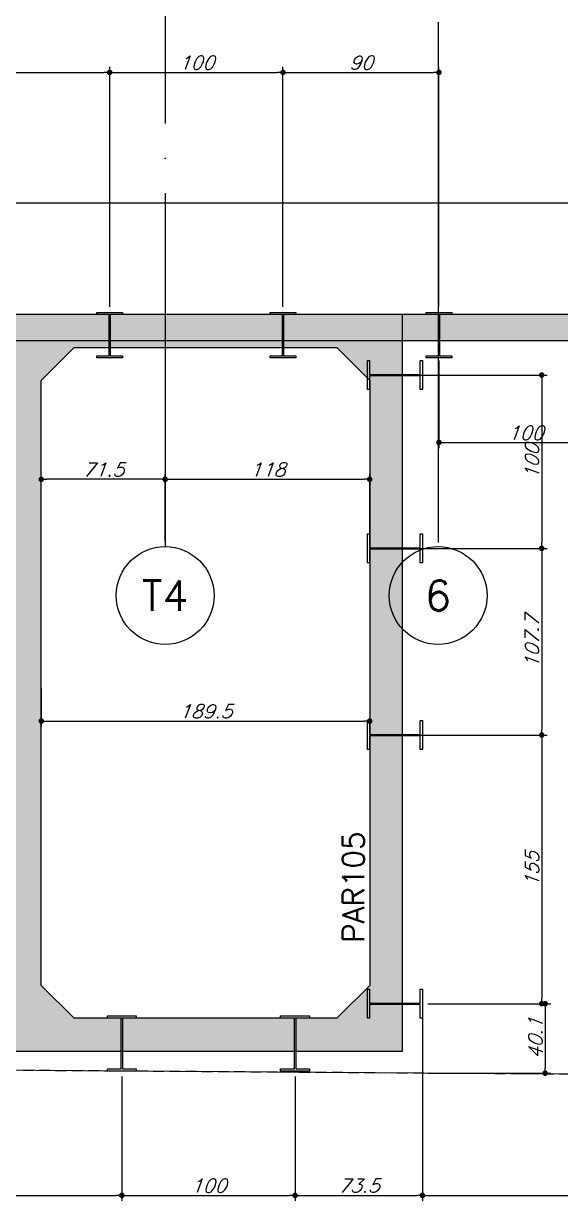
# Model space of a CAD drawing. Header units: millimetres. Extents: x -4281 to 5364, y -2128 to 2372.
# Drawn here: x 1046 to 1356, y -1462 to -782 of the extents above; entities that cross this region are included whole.
import ezdxf
from ezdxf.enums import TextEntityAlignment as Align

# ---------------------------------------------------------------- set-up
doc = ezdxf.new("R2010")
doc.units = ezdxf.units.MM
doc.header["$LTSCALE"] = 50
for name, pattern in [('CONTINUO', [0, 0]), ('DASHED', [0.75, 0.5, -0.25]), ('EIXO', [6.8, 6, -0.4, 0, -0.4])]:
    doc.linetypes.add(name, pattern=pattern)
doc.layers.add('A-DETL-MBND', color=5, linetype='Continuous', lineweight=9)
for name, color, linetype in [('F-COTAS', 106, 'Continuous'), ('F-COTAS_PM', 106, 'Continuous'), ('F-DIVISA', 6, 'Continuous'), ('F-EIXO', 12, 'EIXO'), ('F-PM_EST', 1, 'Continuous'), ('F-SOLIDO-EST', 252, 'Continuous'), ('F-SOLIDO-VIGAS', 252, 'Continuous'), ('F-TEXTO', 6, 'Continuous'), ('F-VIGAS', 3, 'Continuous'), ('F-VIGAS-NOME', 4, 'Continuous'), ('TG', 7, 'CONTINUO')]:
    doc.layers.add(name, color=color, linetype=linetype)
doc.styles.add('CP-TEXT-INCL', font='romans.shx', dxfattribs={"oblique": 20})
doc.styles.add('ROMANS', font='romans.shx')
doc.dimstyles.new('CP-COTAS-50', dxfattribs={"dimscale": 0.64, "dimtxt": 12.5, "dimasz": 5, "dimexe": 5, "dimexo": 5, "dimgap": 2.5, "dimtad": 1, "dimdec": 1, "dimdsep": 46, "dimtxsty": 'CP-TEXT-INCL', "dimblk1": 'DOT', "dimblk2": 'DOT', "dimsah": 1, "dimcen": 9, "dimclrd": 256, "dimclre": 256, "dimclrt": 256, "dimadec": 0, "dimazin": 0, "dimtfac": 1, "dimtdec": 1, "dimtmove": 2, "dimatfit": 3, "dimldrblk": 'DOT', "dimfxl": 0, "dimtolj": 1, "dimarcsym": 0})

# ---------------------------------------------------------------- blocks, each defined once
blk = doc.blocks.new('*U5')
at = {"layer": 'F-EIXO'}
blk.add_line((0, 0), (7197, 0), dxfattribs=at)
at = {"layer": 'F-TEXTO', "style": 'ROMANS'}
blk.add_attdef('EIXO', text='', height=17.5, dxfattribs=at).set_placement((-28.2072, 0), align=Align.MIDDLE_CENTER)
blk = doc.blocks.new('*U10')
at = {"layer": 'F-EIXO'}
blk.add_line((0, 0), (0, -2925), dxfattribs=at)
at = {"layer": 'F-TEXTO', "style": 'ROMANS'}
blk.add_attdef('EIXO', text='', height=17.5, rotation=360, dxfattribs=at).set_placement((0, 28.2072), align=Align.MIDDLE_CENTER)
blk = doc.blocks.new('*U9')
at = {"layer": 'F-EIXO'}
blk.add_line((0, 0), (0, -3023.4852), dxfattribs=at)
at = {"layer": 'F-TEXTO', "style": 'ROMANS'}
blk.add_attdef('EIXO', text='', height=17.5, rotation=360, dxfattribs=at).set_placement((0, 28.2072), align=Align.MIDDLE_CENTER)
blk = doc.blocks.new('A$C738E28E5')
at = {"layer": 'F-SOLIDO-EST'}
h = blk.add_hatch(color=256, dxfattribs=at)
h.dxf.hatch_style = 1
h.paths.add_polyline_path([(1781.58, -934.5), (3264.5, -934.5), (3264.5, -275.5), (3249.5, -275.5), (3249.5, -919.5), (1780.63, -919.5), (1544.38, -949.5), (760.5, -949.5), (760.5, -479.5), (645.5, -479.5), (645.5, -498.5), (745.5, -498.5), (745.5, -964.5), (1545.33, -964.5)])
blk = doc.blocks.new('A$C3CB31523')
at = {"layer": 'F-VIGAS'}
for points in [[(645.5, 4501.5), (745.5, 4501.5), (745.5, 4035.5), (1545.33, 4035.5), (1781.58, 4065.5), (3264.5, 4065.5), (3264.5, 4724.5)], [(3249.5, 4724.5), (3249.5, 4080.5), (1780.63, 4080.5), (1544.38, 4050.5), (760.5, 4050.5), (760.5, 4520.5), (645.5, 4520.5)]]:
    blk.add_lwpolyline(points, dxfattribs=at)
at = {"layer": 'F-SOLIDO-EST'}
blk.add_blockref('A$C738E28E5', (0, 5000), dxfattribs=at)
blk = doc.blocks.new('A$C2BEE19DA')
at = {"layer": 'F-SOLIDO-VIGAS', "linetype": 'Continuous'}
h = blk.add_hatch(color=256, dxfattribs=at)
h.dxf.hatch_style = 1
h.paths.add_polyline_path([(1246, -1336.5), (1227, -1355.5), (1075.5, -1355.5), (1056.5, -1336.5), (1056.5, -987.5), (1075.5, -968.5), (1227, -968.5), (1246, -987.5), (1246, -1374.5), (1265, -1374.5), (1265, -949.5), (1246, -949.5), (1056.5, -949.5), (1037.5, -949.5), (760.5, -949.5), (741.5, -949.5), (741.5, -1374.5), (760.5, -1374.5), (760.5, -987.5), (779.5, -968.5), (1018.5, -968.5), (1037.5, -987.5), (1037.5, -1336.5), (1018.5, -1355.5), (779.5, -1355.5), (760.5, -1336.5), (760.5, -1374.5), (1047, -1374.5), (1246, -1374.5)])
at = {"layer": 'F-VIGAS'}
for points in [[(1037.5, -949.5), (741.5, -949.5), (741.5, -1374.5), (1047, -1374.5)], [(1047, -949.5), (785.5, -949.5)], [(1056.5, -949.5), (1037.5, -949.5)], [(1225, -949.5), (1047, -949.5)], [(1047, -1374.5), (1265, -1374.5), (1265, -949.5), (1056.5, -949.5)], [(741.5, -968.5), (741.5, -1324.5)], [(785.5, -968.5), (1018.5, -968.5)], [(1075.5, -968.5), (1225, -968.5)], [(1265, -1324.5), (1265, -968.5)], [(760.5, -1324.5), (760.5, -987.5)], [(1037.5, -987.5), (1037.5, -1336.5)], [(1056.5, -1336.5), (1056.5, -987.5)], [(1018.5, -1355.5), (779.5, -1355.5)], [(1227, -1355.5), (1075.5, -1355.5)], [(760.5, -1374.5), (1047, -1374.5)], [(1047, -1374.5), (1246, -1374.5)]]:
    blk.add_lwpolyline(points, dxfattribs=at)
for points in [[(760.5, -1336.5), (760.5, -987.5), (779.5, -968.5), (1018.5, -968.5), (1037.5, -987.5), (1037.5, -1336.5), (1018.5, -1355.5), (779.5, -1355.5)], [(1246, -1336.5), (1227, -1355.5), (1075.5, -1355.5), (1056.5, -1336.5), (1056.5, -987.5), (1075.5, -968.5), (1227, -968.5), (1246, -987.5)]]:
    blk.add_lwpolyline(points, close=True, dxfattribs=at)
at = {"layer": 'F-VIGAS-NOME', "linetype": 'Continuous', "style": 'ROMANS'}
for s, p in [('PAR101', (798, -946.375)), ('PAR102', (773, -1352.375))]:
    blk.add_text(s, height=12.5, dxfattribs=at).set_placement(p)
for s, p in [('PAR103', (738.375, -1312)), ('PAR105', (1242.875, -1312)), ('PAR104', (1034.375, -1343))]:
    blk.add_text(s, height=12.5, rotation=90, dxfattribs=at).set_placement(p)
blk = doc.blocks.new('_DOT')
at = {"color": 0, "linetype": 'ByBlock'}
blk.add_line((-0.5, 0), (-1, 0), dxfattribs=at)
at = {"color": 0, "linetype": 'ByBlock', "const_width": 0.5}
blk.add_lwpolyline([(-0.25, 0, 1), (0.25, 0, 1)], format="xyb", close=True, dxfattribs=at)
blk = doc.blocks.new('*D250')
at = {"layer": 'DEFPOINTS', "color": 0, "transparency": 16777216}
for p in [(0, -885), (3166.94, -885), (3175.19, -919.5)]:
    blk.add_point(p, dxfattribs=at)
at = {"layer": 'F-COTAS', "lineweight": -2, "transparency": 16777216}
for p, q in [((3.2, -885), (3170.14, -885)), ((3166.94, -916.3), (3166.94, -888.2)), ((3171.99, -919.5), (3163.74, -919.5))]:
    blk.add_line(p, q, dxfattribs=at)
at = {"layer": 'F-COTAS', "lineweight": -2, "transparency": 16777216, "xscale": 3.2, "yscale": 3.2, "zscale": 3.2}
for p, rotation in [((3166.94, -885), 90), ((3166.94, -919.5), 270)]:
    blk.add_blockref('_DOT', p, dxfattribs=dict(at, rotation=rotation))
at = {"layer": 'F-COTAS', "transparency": 16777216, "insert": (3161.34, -902.25), "char_height": 8, "attachment_point": 5, "rotation": 90, "style": 'CP-TEXT-INCL'}
blk.add_mtext('\\A1;34.5', dxfattribs=at)
blk = doc.blocks.new('*D252')
at = {"layer": 'DEFPOINTS', "color": 0, "transparency": 16777216}
for p in [(0, -885), (1528.06, -885), (1544.38, -949.5)]:
    blk.add_point(p, dxfattribs=at)
at = {"layer": 'F-COTAS', "lineweight": -2, "transparency": 16777216}
for p, q in [((3.2, -885), (1531.26, -885)), ((1528.06, -946.3), (1528.06, -888.2)), ((1541.18, -949.5), (1524.86, -949.5))]:
    blk.add_line(p, q, dxfattribs=at)
at = {"layer": 'F-COTAS', "lineweight": -2, "transparency": 16777216, "xscale": 3.2, "yscale": 3.2, "zscale": 3.2}
for p, rotation in [((1528.06, -885), 90), ((1528.06, -949.5), 270)]:
    blk.add_blockref('_DOT', p, dxfattribs=dict(at, rotation=rotation))
at = {"layer": 'F-COTAS', "transparency": 16777216, "insert": (1522.46, -917.25), "char_height": 8, "attachment_point": 5, "rotation": 90, "style": 'CP-TEXT-INCL'}
blk.add_mtext('\\A1;64.5', dxfattribs=at)
blk = doc.blocks.new('*D280')
at = {"layer": 'DEFPOINTS', "color": 0, "transparency": 16777216}
for p in [(1056.5, -1044.58), (1056.5, -1083.64), (1128, -1083.64)]:
    blk.add_point(p, dxfattribs=at)
at = {"layer": 'F-COTAS', "lineweight": -2, "transparency": 16777216}
for p, q in [((1056.5, -1080.44), (1056.5, -1041.38)), ((1124.8, -1044.58), (1059.7, -1044.58)), ((1128, -1080.44), (1128, -1041.38))]:
    blk.add_line(p, q, dxfattribs=at)
at = {"layer": 'F-COTAS', "lineweight": -2, "transparency": 16777216, "xscale": 3.2, "yscale": 3.2, "zscale": 3.2, "rotation": 180}
blk.add_blockref('_DOT', (1056.5, -1044.58), dxfattribs=at)
at = {"layer": 'F-COTAS', "lineweight": -2, "transparency": 16777216, "xscale": 3.2, "yscale": 3.2, "zscale": 3.2}
blk.add_blockref('_DOT', (1128, -1044.58), dxfattribs=at)
at = {"layer": 'F-COTAS', "transparency": 16777216, "insert": (1092.25, -1038.98), "char_height": 8, "attachment_point": 5, "style": 'CP-TEXT-INCL'}
blk.add_mtext('\\A1;71.5', dxfattribs=at)
blk = doc.blocks.new('*D281')
at = {"layer": 'DEFPOINTS', "color": 0, "transparency": 16777216}
for p in [(1246, -1044.58), (1128, -1079.64), (1246, -1079.64)]:
    blk.add_point(p, dxfattribs=at)
at = {"layer": 'F-COTAS', "lineweight": -2, "transparency": 16777216}
for p, q in [((1128, -1076.44), (1128, -1041.38)), ((1131.2, -1044.58), (1242.8, -1044.58)), ((1246, -1076.44), (1246, -1041.38))]:
    blk.add_line(p, q, dxfattribs=at)
at = {"layer": 'F-COTAS', "lineweight": -2, "transparency": 16777216, "xscale": 3.2, "yscale": 3.2, "zscale": 3.2, "rotation": 180}
blk.add_blockref('_DOT', (1128, -1044.58), dxfattribs=at)
at = {"layer": 'F-COTAS', "lineweight": -2, "transparency": 16777216, "xscale": 3.2, "yscale": 3.2, "zscale": 3.2}
blk.add_blockref('_DOT', (1246, -1044.58), dxfattribs=at)
at = {"layer": 'F-COTAS', "transparency": 16777216, "insert": (1187, -1038.98), "char_height": 8, "attachment_point": 5, "style": 'CP-TEXT-INCL'}
blk.add_mtext('\\A1;118', dxfattribs=at)
blk = doc.blocks.new('*D284')
at = {"layer": 'DEFPOINTS', "color": 0, "transparency": 16777216}
for p in [(1056.5, -1162), (1246, -1162), (1246, -1184.03)]:
    blk.add_point(p, dxfattribs=at)
at = {"layer": 'F-COTAS', "lineweight": -2, "transparency": 16777216}
for p, q in [((1056.5, -1165.2), (1056.5, -1187.23)), ((1246, -1165.2), (1246, -1187.23)), ((1059.7, -1184.03), (1242.8, -1184.03))]:
    blk.add_line(p, q, dxfattribs=at)
at = {"layer": 'F-COTAS', "lineweight": -2, "transparency": 16777216, "xscale": 3.2, "yscale": 3.2, "zscale": 3.2, "rotation": 180}
blk.add_blockref('_DOT', (1056.5, -1184.03), dxfattribs=at)
at = {"layer": 'F-COTAS', "lineweight": -2, "transparency": 16777216, "xscale": 3.2, "yscale": 3.2, "zscale": 3.2}
blk.add_blockref('_DOT', (1246, -1184.03), dxfattribs=at)
at = {"layer": 'F-COTAS', "transparency": 16777216, "insert": (1151.25, -1178.43), "char_height": 8, "attachment_point": 5, "style": 'CP-TEXT-INCL'}
blk.add_mtext('\\A1;189.5', dxfattribs=at)
blk = doc.blocks.new('Pilares W Gerdau - W250X38_5-1257443-Térreo')
at = {"layer": 'F-PM_EST'}
for p, q in [((-7.35, 11.98), (-7.35, 13.1)), ((-7.35, 13.1), (7.35, 13.1)), ((-7.35, 13.1), (7.35, 13.1)), ((-7.35, 11.98), (-7.35, 13.1)), ((-0.33, 11.98), (-7.35, 11.98)), ((-0.33, 11.98), (-7.35, 11.98)), ((-0.33, -11.98), (-0.33, 11.98)), ((-0.33, -11.98), (-0.33, 11.98)), ((7.35, 11.98), (0.33, 11.98)), ((0.33, 11.98), (0.33, -11.98)), ((0.33, 11.98), (0.33, -11.98)), ((7.35, 11.98), (0.33, 11.98)), ((7.35, 13.1), (7.35, 11.98)), ((7.35, 13.1), (7.35, 11.98)), ((-7.35, -13.1), (-7.35, -11.98)), ((-7.35, -11.98), (-0.33, -11.98)), ((-7.35, -11.98), (-0.33, -11.98)), ((-7.35, -13.1), (-7.35, -11.98)), ((7.35, -13.1), (-7.35, -13.1)), ((7.35, -13.1), (-7.35, -13.1)), ((0.33, -11.98), (7.35, -11.98)), ((0.33, -11.98), (7.35, -11.98)), ((7.35, -11.98), (7.35, -13.1)), ((7.35, -11.98), (7.35, -13.1))]:
    blk.add_line(p, q, dxfattribs=at)
blk = doc.blocks.new('Pilares W Gerdau - W310X52-689467-Térreo')
at = {"layer": 'F-PM_EST'}
for p, q in [((-8.35, 14.58), (-8.35, 15.9)), ((-8.35, 15.9), (8.35, 15.9)), ((-8.35, 15.9), (8.35, 15.9)), ((-8.35, 14.58), (-8.35, 15.9)), ((-0.381, 14.58), (-8.35, 14.58)), ((-0.381, 14.58), (-8.35, 14.58)), ((-0.381, -14.58), (-0.381, 14.58)), ((-0.381, -14.58), (-0.381, 14.58)), ((8.35, 14.58), (0.381, 14.58)), ((0.381, 14.58), (0.381, -14.58)), ((0.381, 14.58), (0.381, -14.58)), ((8.35, 14.58), (0.381, 14.58)), ((8.35, 15.9), (8.35, 14.58)), ((8.35, 15.9), (8.35, 14.58)), ((-8.35, -15.9), (-8.35, -14.58)), ((-8.35, -14.58), (-0.381, -14.58)), ((-8.35, -14.58), (-0.381, -14.58)), ((-8.35, -15.9), (-8.35, -14.58)), ((8.35, -15.9), (-8.35, -15.9)), ((8.35, -15.9), (-8.35, -15.9)), ((0.381, -14.58), (8.35, -14.58)), ((0.381, -14.58), (8.35, -14.58)), ((8.35, -14.58), (8.35, -15.9)), ((8.35, -14.58), (8.35, -15.9))]:
    blk.add_line(p, q, dxfattribs=at)
blk = doc.blocks.new('*D386')
at = {"layer": 'DEFPOINTS', "color": 0, "transparency": 16777216}
for p in [(1285.97, -972.81), (1385.97, -974.51), (1385.97, -1023.33)]:
    blk.add_point(p, dxfattribs=at)
at = {"layer": 'F-COTAS_PM', "lineweight": -2, "transparency": 16777216}
for p, q in [((1285.97, -976.01), (1285.97, -1026.53)), ((1385.97, -977.71), (1385.97, -1026.53)), ((1289.17, -1023.33), (1382.77, -1023.33))]:
    blk.add_line(p, q, dxfattribs=at)
at = {"layer": 'F-COTAS_PM', "lineweight": -2, "transparency": 16777216, "xscale": 3.2, "yscale": 3.2, "zscale": 3.2, "rotation": 180}
blk.add_blockref('_DOT', (1285.97, -1023.33), dxfattribs=at)
at = {"layer": 'F-COTAS_PM', "lineweight": -2, "transparency": 16777216, "xscale": 3.2, "yscale": 3.2, "zscale": 3.2}
blk.add_blockref('_DOT', (1385.97, -1023.33), dxfattribs=at)
at = {"layer": 'F-COTAS_PM', "transparency": 16777216, "insert": (1335.97, -1017.73), "char_height": 8, "attachment_point": 5, "style": 'CP-TEXT-INCL'}
blk.add_mtext('\\A1;100', dxfattribs=at)
blk = doc.blocks.new('*D397')
at = {"layer": 'DEFPOINTS', "color": 0, "transparency": 16777216}
for p in [(952.97, -1385.91), (1102.97, -1385.91), (1102.97, -1457.66)]:
    blk.add_point(p, dxfattribs=at)
at = {"layer": 'F-COTAS_PM', "lineweight": -2, "transparency": 16777216}
for p, q in [((952.97, -1389.11), (952.97, -1460.86)), ((1102.97, -1389.11), (1102.97, -1460.86)), ((956.17, -1457.66), (1099.77, -1457.66))]:
    blk.add_line(p, q, dxfattribs=at)
at = {"layer": 'F-COTAS_PM', "lineweight": -2, "transparency": 16777216, "xscale": 3.2, "yscale": 3.2, "zscale": 3.2, "rotation": 180}
blk.add_blockref('_DOT', (952.97, -1457.66), dxfattribs=at)
at = {"layer": 'F-COTAS_PM', "lineweight": -2, "transparency": 16777216, "xscale": 3.2, "yscale": 3.2, "zscale": 3.2}
blk.add_blockref('_DOT', (1102.97, -1457.66), dxfattribs=at)
at = {"layer": 'F-COTAS_PM', "transparency": 16777216, "insert": (1027.97, -1452.06), "char_height": 8, "attachment_point": 5, "style": 'CP-TEXT-INCL'}
blk.add_mtext('\\A1;150', dxfattribs=at)
blk = doc.blocks.new('*D398')
at = {"layer": 'DEFPOINTS', "color": 0, "transparency": 16777216}
for p in [(1102.97, -1385.91), (1202.97, -1385.91), (1202.97, -1457.66)]:
    blk.add_point(p, dxfattribs=at)
at = {"layer": 'F-COTAS_PM', "lineweight": -2, "transparency": 16777216}
for p, q in [((1102.97, -1389.11), (1102.97, -1460.86)), ((1202.97, -1389.11), (1202.97, -1460.86)), ((1106.17, -1457.66), (1199.77, -1457.66))]:
    blk.add_line(p, q, dxfattribs=at)
at = {"layer": 'F-COTAS_PM', "lineweight": -2, "transparency": 16777216, "xscale": 3.2, "yscale": 3.2, "zscale": 3.2, "rotation": 180}
blk.add_blockref('_DOT', (1102.97, -1457.66), dxfattribs=at)
at = {"layer": 'F-COTAS_PM', "lineweight": -2, "transparency": 16777216, "xscale": 3.2, "yscale": 3.2, "zscale": 3.2}
blk.add_blockref('_DOT', (1202.97, -1457.66), dxfattribs=at)
at = {"layer": 'F-COTAS_PM', "transparency": 16777216, "insert": (1152.97, -1452.06), "char_height": 8, "attachment_point": 5, "style": 'CP-TEXT-INCL'}
blk.add_mtext('\\A1;100', dxfattribs=at)
blk = doc.blocks.new('*D399')
at = {"layer": 'DEFPOINTS', "color": 0, "transparency": 16777216}
for p in [(1244.65, -984.42), (1244.65, -1084.42), (1345.29, -1084.42)]:
    blk.add_point(p, dxfattribs=at)
at = {"layer": 'F-COTAS_PM', "lineweight": -2, "transparency": 16777216}
for p, q in [((1247.85, -984.42), (1348.49, -984.42)), ((1345.29, -987.62), (1345.29, -1081.22)), ((1247.85, -1084.42), (1348.49, -1084.42))]:
    blk.add_line(p, q, dxfattribs=at)
at = {"layer": 'F-COTAS_PM', "lineweight": -2, "transparency": 16777216, "xscale": 3.2, "yscale": 3.2, "zscale": 3.2}
for p, rotation in [((1345.29, -984.42), 90), ((1345.29, -1084.42), 270)]:
    blk.add_blockref('_DOT', p, dxfattribs=dict(at, rotation=rotation))
at = {"layer": 'F-COTAS_PM', "transparency": 16777216, "insert": (1339.69, -1034.42), "char_height": 8, "attachment_point": 5, "rotation": 90, "style": 'CP-TEXT-INCL'}
blk.add_mtext('\\A1;100', dxfattribs=at)
blk = doc.blocks.new('*D400')
at = {"layer": 'DEFPOINTS', "color": 0, "transparency": 16777216}
for p in [(1244.65, -1084.42), (1244.65, -1192.08), (1345.29, -1192.08)]:
    blk.add_point(p, dxfattribs=at)
at = {"layer": 'F-COTAS_PM', "lineweight": -2, "transparency": 16777216}
for p, q in [((1247.85, -1084.42), (1348.49, -1084.42)), ((1345.29, -1087.62), (1345.29, -1188.88)), ((1247.85, -1192.08), (1348.49, -1192.08))]:
    blk.add_line(p, q, dxfattribs=at)
at = {"layer": 'F-COTAS_PM', "lineweight": -2, "transparency": 16777216, "xscale": 3.2, "yscale": 3.2, "zscale": 3.2}
for p, rotation in [((1345.29, -1084.42), 90), ((1345.29, -1192.08), 270)]:
    blk.add_blockref('_DOT', p, dxfattribs=dict(at, rotation=rotation))
at = {"layer": 'F-COTAS_PM', "transparency": 16777216, "insert": (1339.69, -1138.25), "char_height": 8, "attachment_point": 5, "rotation": 90, "style": 'CP-TEXT-INCL'}
blk.add_mtext('\\A1;107.7', dxfattribs=at)
blk = doc.blocks.new('*D401')
at = {"layer": 'DEFPOINTS', "color": 0, "transparency": 16777216}
for p in [(1095.97, -809.83), (945.97, -948.31), (1095.97, -948.31)]:
    blk.add_point(p, dxfattribs=at)
at = {"layer": 'F-COTAS_PM', "lineweight": -2, "transparency": 16777216}
for p, q in [((945.97, -945.11), (945.97, -806.63)), ((1095.97, -945.11), (1095.97, -806.63)), ((949.17, -809.83), (1092.77, -809.83))]:
    blk.add_line(p, q, dxfattribs=at)
at = {"layer": 'F-COTAS_PM', "lineweight": -2, "transparency": 16777216, "xscale": 3.2, "yscale": 3.2, "zscale": 3.2, "rotation": 180}
blk.add_blockref('_DOT', (945.97, -809.83), dxfattribs=at)
at = {"layer": 'F-COTAS_PM', "lineweight": -2, "transparency": 16777216, "xscale": 3.2, "yscale": 3.2, "zscale": 3.2}
blk.add_blockref('_DOT', (1095.97, -809.83), dxfattribs=at)
at = {"layer": 'F-COTAS_PM', "transparency": 16777216, "insert": (1020.97, -804.23), "char_height": 8, "attachment_point": 5, "style": 'CP-TEXT-INCL'}
blk.add_mtext('\\A1;150', dxfattribs=at)
blk = doc.blocks.new('*D402')
at = {"layer": 'DEFPOINTS', "color": 0, "transparency": 16777216}
for p in [(1195.97, -809.83), (1095.97, -948.31), (1195.97, -948.31)]:
    blk.add_point(p, dxfattribs=at)
at = {"layer": 'F-COTAS_PM', "lineweight": -2, "transparency": 16777216}
for p, q in [((1095.97, -945.11), (1095.97, -806.63)), ((1195.97, -945.11), (1195.97, -806.63)), ((1099.17, -809.83), (1192.77, -809.83))]:
    blk.add_line(p, q, dxfattribs=at)
at = {"layer": 'F-COTAS_PM', "lineweight": -2, "transparency": 16777216, "xscale": 3.2, "yscale": 3.2, "zscale": 3.2, "rotation": 180}
blk.add_blockref('_DOT', (1095.97, -809.83), dxfattribs=at)
at = {"layer": 'F-COTAS_PM', "lineweight": -2, "transparency": 16777216, "xscale": 3.2, "yscale": 3.2, "zscale": 3.2}
blk.add_blockref('_DOT', (1195.97, -809.83), dxfattribs=at)
at = {"layer": 'F-COTAS_PM', "transparency": 16777216, "insert": (1145.97, -804.23), "char_height": 8, "attachment_point": 5, "style": 'CP-TEXT-INCL'}
blk.add_mtext('\\A1;100', dxfattribs=at)
blk = doc.blocks.new('*D403')
at = {"layer": 'DEFPOINTS', "color": 0, "transparency": 16777216}
for p in [(1285.97, -809.83), (1195.97, -948.31), (1285.97, -948.31)]:
    blk.add_point(p, dxfattribs=at)
at = {"layer": 'F-COTAS_PM', "lineweight": -2, "transparency": 16777216}
for p, q in [((1195.97, -945.11), (1195.97, -806.63)), ((1285.97, -945.11), (1285.97, -806.63)), ((1199.17, -809.83), (1282.77, -809.83))]:
    blk.add_line(p, q, dxfattribs=at)
at = {"layer": 'F-COTAS_PM', "lineweight": -2, "transparency": 16777216, "xscale": 3.2, "yscale": 3.2, "zscale": 3.2, "rotation": 180}
blk.add_blockref('_DOT', (1195.97, -809.83), dxfattribs=at)
at = {"layer": 'F-COTAS_PM', "lineweight": -2, "transparency": 16777216, "xscale": 3.2, "yscale": 3.2, "zscale": 3.2}
blk.add_blockref('_DOT', (1285.97, -809.83), dxfattribs=at)
at = {"layer": 'F-COTAS_PM', "transparency": 16777216, "insert": (1240.97, -804.23), "char_height": 8, "attachment_point": 5, "style": 'CP-TEXT-INCL'}
blk.add_mtext('\\A1;90', dxfattribs=at)
blk = doc.blocks.new('*D444')
at = {"layer": 'DEFPOINTS', "color": 0, "transparency": 16777216}
for p in [(1276.45, -1192.08), (1276.45, -1347.08), (1345.29, -1347.08)]:
    blk.add_point(p, dxfattribs=at)
at = {"layer": 'F-COTAS_PM', "lineweight": -2, "transparency": 16777216}
for p, q in [((1279.65, -1192.08), (1348.49, -1192.08)), ((1345.29, -1195.28), (1345.29, -1343.88)), ((1279.65, -1347.08), (1348.49, -1347.08))]:
    blk.add_line(p, q, dxfattribs=at)
at = {"layer": 'F-COTAS_PM', "lineweight": -2, "transparency": 16777216, "xscale": 3.2, "yscale": 3.2, "zscale": 3.2}
for p, rotation in [((1345.29, -1192.08), 90), ((1345.29, -1347.08), 270)]:
    blk.add_blockref('_DOT', p, dxfattribs=dict(at, rotation=rotation))
at = {"layer": 'F-COTAS_PM', "transparency": 16777216, "insert": (1339.69, -1269.58), "char_height": 8, "attachment_point": 5, "rotation": 90, "style": 'CP-TEXT-INCL'}
blk.add_mtext('\\A1;155', dxfattribs=at)
blk = doc.blocks.new('*D331')
at = {"layer": 'DEFPOINTS', "color": 0, "transparency": 16777216}
for p in [(1276.45, -1355.43), (1202.97, -1385.91), (1276.45, -1457.66)]:
    blk.add_point(p, dxfattribs=at)
at = {"layer": 'F-COTAS_PM', "lineweight": -2, "transparency": 16777216}
for p, q in [((1276.45, -1358.63), (1276.45, -1460.86)), ((1202.97, -1389.11), (1202.97, -1460.86)), ((1206.17, -1457.66), (1273.25, -1457.66))]:
    blk.add_line(p, q, dxfattribs=at)
at = {"layer": 'F-COTAS_PM', "lineweight": -2, "transparency": 16777216, "xscale": 3.2, "yscale": 3.2, "zscale": 3.2, "rotation": 180}
blk.add_blockref('_DOT', (1202.97, -1457.66), dxfattribs=at)
at = {"layer": 'F-COTAS_PM', "lineweight": -2, "transparency": 16777216, "xscale": 3.2, "yscale": 3.2, "zscale": 3.2}
blk.add_blockref('_DOT', (1276.45, -1457.66), dxfattribs=at)
at = {"layer": 'F-COTAS_PM', "transparency": 16777216, "insert": (1239.71, -1452.06), "char_height": 8, "attachment_point": 5, "style": 'CP-TEXT-INCL'}
blk.add_mtext('\\A1;73.5', dxfattribs=at)
blk = doc.blocks.new('zw$25E5')
at = {"layer": 'TG', "color": 2, "linetype": 'CONTINUO'}
blk.add_polyline3d([(7902.88, 70.62, 0), (114.49, 124.78, 0)], dxfattribs=at)
blk = doc.blocks.new('*D509')
at = {"layer": 'DEFPOINTS', "color": 0, "transparency": 16777216}
for p in [(1276.45, -1347.08), (1276.45, -1387.18), (1347.29, -1387.18)]:
    blk.add_point(p, dxfattribs=at)
at = {"layer": 'F-COTAS', "lineweight": -2, "transparency": 16777216}
for p, q in [((1279.65, -1347.08), (1350.49, -1347.08)), ((1347.29, -1350.28), (1347.29, -1383.98)), ((1279.65, -1387.18), (1350.49, -1387.18))]:
    blk.add_line(p, q, dxfattribs=at)
at = {"layer": 'F-COTAS', "lineweight": -2, "transparency": 16777216, "xscale": 3.2, "yscale": 3.2, "zscale": 3.2}
for p, rotation in [((1347.29, -1347.08), 90), ((1347.29, -1387.18), 270)]:
    blk.add_blockref('_DOT', p, dxfattribs=dict(at, rotation=rotation))
at = {"layer": 'F-COTAS', "transparency": 16777216, "insert": (1341.69, -1367.13), "char_height": 8, "attachment_point": 5, "rotation": 90, "style": 'CP-TEXT-INCL', "bg_fill": 3, "box_fill_scale": 1.1, "bg_fill_color": 256, "bg_fill_true_color": 13158600, "bg_fill_transparency": 0}
blk.add_mtext('\\A1;40.1', dxfattribs=at)
blk = doc.blocks.new('*D527')
at = {"layer": 'DEFPOINTS', "color": 0, "transparency": 16777216}
for p in [(-709.5, -1373.37), (1565.5, -1389.19), (-709.5, -1507.1)]:
    blk.add_point(p, dxfattribs=at)
at = {"layer": 'F-COTAS', "lineweight": -2, "transparency": 16777216}
for p, q in [((-709.5, -1376.57), (-709.5, -1510.3)), ((1565.5, -1392.39), (1565.5, -1510.3)), ((1562.3, -1507.1), (-706.3, -1507.1))]:
    blk.add_line(p, q, dxfattribs=at)
at = {"layer": 'F-COTAS', "lineweight": -2, "transparency": 16777216, "xscale": 3.2, "yscale": 3.2, "zscale": 3.2, "rotation": 180}
blk.add_blockref('_DOT', (-709.5, -1507.1), dxfattribs=at)
at = {"layer": 'F-COTAS', "lineweight": -2, "transparency": 16777216, "xscale": 3.2, "yscale": 3.2, "zscale": 3.2}
blk.add_blockref('_DOT', (1565.5, -1507.1), dxfattribs=at)
at = {"layer": 'F-COTAS', "transparency": 16777216, "insert": (428, -1501.5), "char_height": 8, "attachment_point": 5, "style": 'CP-TEXT-INCL', "bg_fill": 3, "box_fill_scale": 1.1, "bg_fill_color": 256, "bg_fill_true_color": 13158600, "bg_fill_transparency": 0}
blk.add_mtext('\\A1;2275', dxfattribs=at)
blk = doc.blocks.new('*D529')
at = {"layer": 'DEFPOINTS', "color": 0, "transparency": 16777216}
for p in [(1276.45, -1347.08), (1565.5, -1347.08), (1565.5, -1457.66)]:
    blk.add_point(p, dxfattribs=at)
at = {"layer": 'F-COTAS', "lineweight": -2, "transparency": 16777216}
for p, q in [((1276.45, -1350.28), (1276.45, -1460.86)), ((1565.5, -1350.28), (1565.5, -1460.86)), ((1279.65, -1457.66), (1562.3, -1457.66))]:
    blk.add_line(p, q, dxfattribs=at)
at = {"layer": 'F-COTAS', "lineweight": -2, "transparency": 16777216, "xscale": 3.2, "yscale": 3.2, "zscale": 3.2, "rotation": 180}
blk.add_blockref('_DOT', (1276.45, -1457.66), dxfattribs=at)
at = {"layer": 'F-COTAS', "lineweight": -2, "transparency": 16777216, "xscale": 3.2, "yscale": 3.2, "zscale": 3.2}
blk.add_blockref('_DOT', (1565.5, -1457.66), dxfattribs=at)
at = {"layer": 'F-COTAS', "transparency": 16777216, "insert": (1420.97, -1452.06), "char_height": 8, "attachment_point": 5, "style": 'CP-TEXT-INCL', "bg_fill": 3, "box_fill_scale": 1.1, "bg_fill_color": 256, "bg_fill_true_color": 13158600, "bg_fill_transparency": 0}
blk.add_mtext('\\A1;289.1', dxfattribs=at)

msp = doc.modelspace()

# ---------------------------------------------------------------- linework, layer by layer
at = {"layer": 'F-DIVISA', "color": 4, "linetype": 'DASHED', "ltscale": 0.25, "flags": 128}
msp.add_lwpolyline([(3296.03, 2024.21), (3571.4, 2024.21), (3587.77, 434.4), (4164.42, 438.38), (4170.81, -1407.31), (-3630.75, -1353.06), (-3665.01, 2024.21), (3277.95, 2024.21)], dxfattribs=at)
at = {"layer": 'F-EIXO', "color": 2, "linetype": 'Continuous'}
for centre in [(1128, -1111.64), (1285.5, -1111.64)]:
    msp.add_circle(centre, 28.21, dxfattribs=at)

# ---------------------------------------------------------------- block references
at = {"layer": 'A-DETL-MBND'}
for name, p in [('Pilares W Gerdau - W250X38_5-1257443-Térreo', (1095.97, -961.41)), ('Pilares W Gerdau - W250X38_5-1257443-Térreo', (1195.97, -961.41)), ('Pilares W Gerdau - W250X38_5-1257443-Térreo', (1285.97, -961.41)), ('Pilares W Gerdau - W310X52-689467-Térreo', (1102.97, -1370.01)), ('Pilares W Gerdau - W310X52-689467-Térreo', (1202.97, -1370.01))]:
    msp.add_blockref(name, p, dxfattribs=at)
at = {"layer": 'A-DETL-MBND', "rotation": 270}
for p in [(1260.55, -984.42), (1260.55, -1084.42), (1260.55, -1192.08), (1260.55, -1347.08)]:
    msp.add_blockref('Pilares W Gerdau - W310X52-689467-Térreo', p, dxfattribs=at)
at = {"layer": 'F-COTAS'}
msp.add_blockref('A$C2BEE19DA', (0, 0), dxfattribs=at)
at = {"layer": 'F-EIXO', "linetype": 'Continuous'}
for name, p in [('*U9', (1285.5, 1939.84)), ('*U10', (1128, 1841.36)), ('*U5', (-3736.84, -885))]:
    msp.add_blockref(name, p, dxfattribs=at)
at = {"layer": 'F-VIGAS', "linetype": 'Continuous'}
msp.add_blockref('A$C3CB31523', (0, -5000), dxfattribs=at)
at = {"layer": 'TG'}
msp.add_blockref('zw$25E5', (-3745.25, -1477.84), dxfattribs=at)

# ---------------------------------------------------------------- texts
at = {"layer": 'F-TEXTO', "linetype": 'Continuous', "style": 'ROMANS'}
for s, p in [('T4', (1128, -1111.64)), ('6', (1285.5, -1111.64))]:
    msp.add_text(s, height=17.5, dxfattribs=at).set_placement(p, align=Align.MIDDLE_CENTER)

# ---------------------------------------------------------------- dimensions: what is measured, and where the dimension line sits
at = {"layer": 'F-COTAS'}
for base, p1, picture, middle in [((3166.94, -885), (3175.19, -919.5), '*D250', (3161.34, -902.25)), ((1528.06, -885), (1544.38, -949.5), '*D252', (1522.46, -917.25))]:
    dim = msp.add_linear_dim(base=base, p1=p1, p2=(0, -885), angle=90, dimstyle='CP-COTAS-50', override={"dimfxl": 10}, dxfattribs=at)
    dim.commit()
    dim.dimension.update_dxf_attribs({"geometry": picture, "text_midpoint": middle})
for base, p1, p2, picture, middle in [((1056.5, -1044.58), (1128, -1083.64), (1056.5, -1083.64), '*D280', (1092.25, -1038.98)), ((1246, -1044.58), (1128, -1079.64), (1246, -1079.64), '*D281', (1187, -1038.98)), ((1246, -1184.03), (1056.5, -1162), (1246, -1162), '*D284', (1151.25, -1178.43))]:
    dim = msp.add_linear_dim(base=base, p1=p1, p2=p2, dimstyle='CP-COTAS-50', override={"dimfxl": 10}, dxfattribs=at)
    dim.commit()
    dim.dimension.update_dxf_attribs({"geometry": picture, "text_midpoint": middle})
at = {"layer": 'F-COTAS_PM'}
for base, p1, p2, picture, middle in [((1095.97, -809.83), (945.97, -948.31), (1095.97, -948.31), '*D401', (1020.97, -804.23)), ((1195.97, -809.83), (1095.97, -948.31), (1195.97, -948.31), '*D402', (1145.97, -804.23)), ((1285.97, -809.83), (1195.97, -948.31), (1285.97, -948.31), '*D403', (1240.97, -804.23)), ((1385.97, -1023.33), (1285.97, -972.81), (1385.97, -974.51), '*D386', (1335.97, -1017.73)), ((1276.45, -1457.66), (1202.97, -1385.91), (1276.45, -1355.43), '*D331', (1239.71, -1452.06)), ((1102.97, -1457.66), (952.97, -1385.91), (1102.97, -1385.91), '*D397', (1027.97, -1452.06)), ((1202.97, -1457.66), (1102.97, -1385.91), (1202.97, -1385.91), '*D398', (1152.97, -1452.06))]:
    dim = msp.add_linear_dim(base=base, p1=p1, p2=p2, dimstyle='CP-COTAS-50', override={"dimfxl": 10}, dxfattribs=at)
    dim.commit()
    dim.dimension.update_dxf_attribs({"geometry": picture, "text_midpoint": middle})
for base, p1, p2, picture, middle in [((1345.29, -1084.42), (1244.65, -984.42), (1244.65, -1084.42), '*D399', (1339.69, -1034.42)), ((1345.29, -1192.08), (1244.65, -1084.42), (1244.65, -1192.08), '*D400', (1339.69, -1138.25)), ((1345.29, -1347.08), (1276.45, -1192.08), (1276.45, -1347.08), '*D444', (1339.69, -1269.58))]:
    dim = msp.add_linear_dim(base=base, p1=p1, p2=p2, angle=90, dimstyle='CP-COTAS-50', override={"dimfxl": 10}, dxfattribs=at)
    dim.commit()
    dim.dimension.update_dxf_attribs({"geometry": picture, "text_midpoint": middle})

# ---------------------------------------------------------------- next in the draw order: dimensions: what is measured, and where the dimension line sits
at = {"layer": 'F-COTAS'}
dim = msp.add_linear_dim(base=(1347.29, -1387.18), p1=(1276.45, -1347.08), p2=(1276.45, -1387.18), angle=90, dimstyle='CP-COTAS-50', override={"dimtfill": 1, "dimarcsym": 2}, dxfattribs=at)
dim.commit()
dim.dimension.update_dxf_attribs({"geometry": '*D509', "text_midpoint": (1341.69, -1367.13)})

# ---------------------------------------------------------------- next in the draw order: dimensions: what is measured, and where the dimension line sits
dim = msp.add_linear_dim(base=(-709.5, -1507.1), p1=(1565.5, -1389.19), p2=(-709.5, -1373.37), dimstyle='CP-COTAS-50', override={"dimtfill": 1, "dimarcsym": 2}, dxfattribs=at)
dim.commit()
dim.dimension.update_dxf_attribs({"geometry": '*D527', "text_midpoint": (428, -1501.5)})

# ---------------------------------------------------------------- next in the draw order: dimensions: what is measured, and where the dimension line sits
dim = msp.add_linear_dim(base=(1565.5, -1457.6631862), p1=(1276.45, -1347.08), p2=(1565.5, -1347.08), dimstyle='CP-COTAS-50', override={"dimtfill": 1, "dimarcsym": 2}, dxfattribs=at)
dim.commit()
dim.dimension.update_dxf_attribs({"geometry": '*D529', "text_midpoint": (1420.975, -1452.0631862)})

doc.saveas('drawing.dxf')
